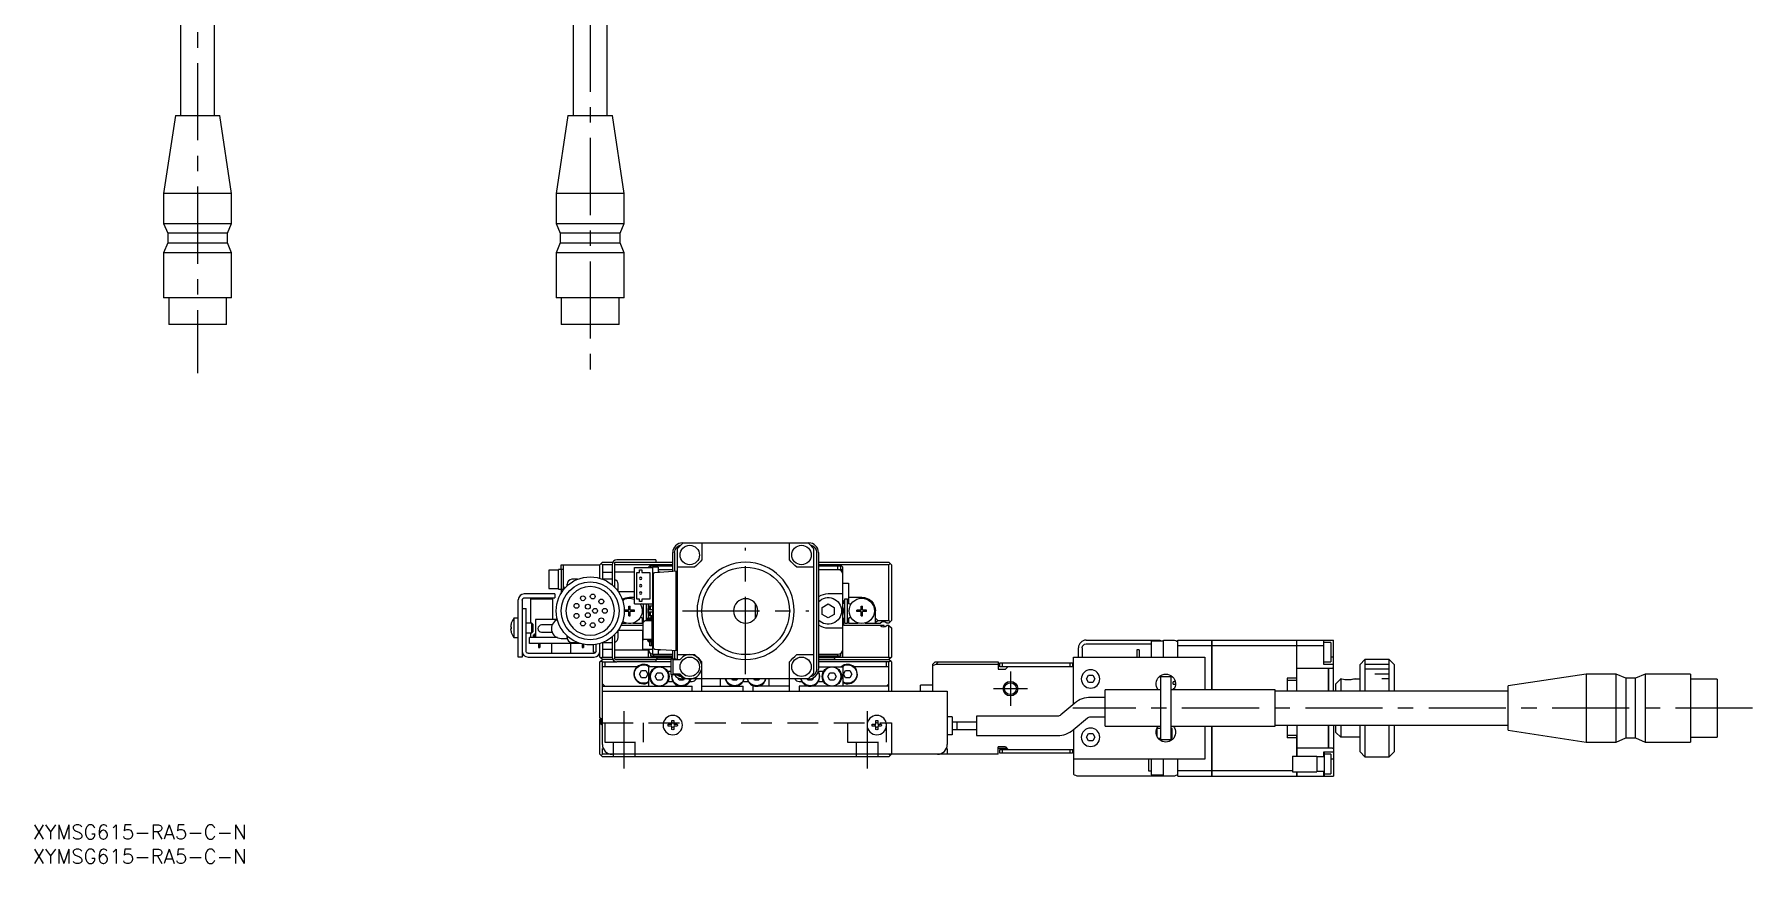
# Model space of a CAD drawing. Extents: x -1 to 728, y -8 to 420.
# Drawn here: x 0.4 to 354.1, y -8 to 162.6 of the extents above; entities that cross this region are included whole.
import ezdxf

# ---------------------------------------------------------------- set-up
doc = ezdxf.new("R2010")
doc.units = 0
doc.header["$LTSCALE"] = 0.5
doc.linetypes.add('CENTER', pattern=[50.8, 31.75, -6.35, 6.35, -6.35])
doc.linetypes.add('DASHED', pattern=[19.05, 12.7, -6.35])
for name, color, linetype in [('MSM_CENTER', 1, 'CENTER'), ('MSM_CONTINUOUS', 7, 'CONTINUOUS'), ('MSM_DASHED', 4, 'DASHED'), ('MSM_NARROW', 5, 'CONTINUOUS'), ('MSM_PART_NUMBER', 7, 'CONTINUOUS')]:
    doc.layers.add(name, color=color, linetype=linetype)
doc.styles.get("Standard").update_dxf_attribs({"font": 'txt.shx', "height": 1, "bigfont": 'bigfont.shx'})

# ---------------------------------------------------------------- blocks, each defined once
blk = doc.blocks.new('*U2')
at = {"layer": 'MSM_PART_NUMBER'}
blk.add_text('XYMSG615-RA5-C-N', height=3, dxfattribs=at).set_placement((0, -3))
blk = doc.blocks.new('*U3')
at = {"layer": 'MSM_PART_NUMBER'}
blk.add_text('XYMSG615-RA5-C-N', height=3, dxfattribs=at).set_placement((0, -8))

msp = doc.modelspace()

# ---------------------------------------------------------------- linework, layer by layer
at = {"layer": 'MSM_CENTER'}
for p, q in [((114.81, 242.91), (114.81, 92.91)), ((34, 232.91), (34, 92.91)), ((146.81, 31), (146.81, 57)), ((133.81, 44), (159.81, 44)), ((201.31, 31.5), (201.31, 24.5)), ((197.81, 28), (204.81, 28)), ((121.81, 11.6), (121.81, 23.37)), ((171.81, 23.37), (171.81, 11.6)), ((354.11, 24), (214.16, 24))]:
    msp.add_line(p, q, dxfattribs=at)
at = {"layer": 'MSM_CONTINUOUS'}
for p, q in [((30.5, 193.91), (30.5, 145.91)), ((37.5, 145.91), (37.5, 193.91)), ((111.31, 193.91), (111.31, 145.91)), ((118.31, 145.91), (118.31, 193.91)), ((29.43, 145.91), (27, 129.91)), ((29.43, 145.91), (38.57, 145.91)), ((41, 129.91), (38.57, 145.91)), ((110.24, 145.91), (107.81, 129.91)), ((110.24, 145.91), (119.38, 145.91)), ((121.81, 129.91), (119.38, 145.91)), ((41, 129.91), (27, 129.91)), ((27, 129.91), (27, 123.71)), ((41, 123.71), (41, 129.91)), ((121.81, 129.91), (107.81, 129.91)), ((107.81, 129.91), (107.81, 123.71)), ((121.81, 123.71), (121.81, 129.91)), ((27, 123.71), (41, 123.71)), ((27, 123.71), (27.85, 121.71)), ((40.15, 121.71), (27.85, 121.71)), ((27.85, 121.71), (27.85, 119.71)), ((40.15, 121.71), (41, 123.71)), ((40.15, 119.71), (40.15, 121.71)), ((107.81, 123.71), (121.81, 123.71)), ((107.81, 123.71), (108.66, 121.71)), ((120.96, 121.71), (108.66, 121.71)), ((108.66, 121.71), (108.66, 119.71)), ((120.96, 121.71), (121.81, 123.71)), ((120.96, 119.71), (120.96, 121.71)), ((27.85, 119.71), (27, 117.71)), ((41, 117.71), (27, 117.71)), ((27, 117.71), (27, 108.41)), ((27.85, 119.71), (40.15, 119.71)), ((41, 117.71), (40.15, 119.71)), ((41, 108.41), (41, 117.71)), ((108.66, 119.71), (107.81, 117.71)), ((121.81, 117.71), (107.81, 117.71)), ((107.81, 117.71), (107.81, 108.41)), ((108.66, 119.71), (120.96, 119.71)), ((121.81, 117.71), (120.96, 119.71)), ((121.81, 108.41), (121.81, 117.71)), ((41, 108.41), (27, 108.41)), ((28.05, 108.41), (28.05, 102.91)), ((39.95, 102.91), (39.95, 108.41)), ((121.81, 108.41), (107.81, 108.41)), ((108.86, 108.41), (108.86, 102.91)), ((120.76, 102.91), (120.76, 108.41)), ((39.95, 102.91), (28.05, 102.91)), ((120.76, 102.91), (108.86, 102.91)), ((132.81, 34), (132.81, 56.85)), ((133.81, 58), (159.81, 58)), ((137.81, 58), (137.81, 54.5)), ((155.81, 54.5), (155.81, 58)), ((160.81, 56.85), (160.81, 31.15)), ((108.81, 52.5), (108.81, 53.5)), ((108.81, 53.5), (116.81, 53.5)), ((109.31, 48.33), (109.31, 53.5)), ((116.81, 53.5), (117.31, 54)), ((116.81, 50.71), (116.81, 53.5)), ((117.06, 53.75), (117.31, 53.5)), ((117.31, 54), (119.45, 54)), ((119.31, 53.5), (117.31, 53.5)), ((117.31, 53.5), (117.31, 51.9)), ((119.31, 53.5), (119.31, 49.36)), ((119.81, 53.8), (119.81, 48.9)), ((131.81, 53.5), (119.81, 53.5)), ((120.01, 54), (128.31, 54)), ((128.31, 54.5), (120.31, 54.5)), ((127.31, 53.5), (126.81, 53)), ((127.31, 52.93), (127.31, 53.3)), ((127.31, 53.3), (131.81, 53.3)), ((127.81, 53.3), (127.81, 53)), ((128.31, 54.5), (128.31, 54)), ((128.31, 54), (131.81, 54)), ((131.81, 52.18), (131.81, 56)), ((132.2, 52.21), (132.2, 56)), ((161.43, 56), (161.43, 32)), ((161.81, 56), (161.81, 32)), ((161.81, 54), (176.31, 54)), ((176.31, 53.5), (161.81, 53.5)), ((161.81, 53.3), (166.31, 53.3)), ((165.81, 52.5), (165.81, 53.3)), ((166.81, 53), (166.31, 53.5)), ((166.31, 53.3), (166.31, 52.5)), ((176.31, 54), (176.81, 53.5)), ((176.31, 53.5), (176.56, 53.75)), ((176.31, 42), (176.31, 53.5)), ((176.81, 53.5), (176.81, 42)), ((106.31, 52.4), (106.31, 48.6)), ((108.31, 52.4), (106.31, 52.4)), ((108.31, 48.5), (108.31, 52.5)), ((109.31, 52.5), (108.31, 52.5)), ((108.81, 52.5), (108.81, 47.61)), ((112.22, 50.5), (111.06, 50.5)), ((117.31, 51.9), (117.31, 50.54)), ((119.31, 51.9), (117.31, 51.9)), ((119.31, 50.5), (117.41, 50.5)), ((123.91, 52), (119.81, 52)), ((123.91, 52.93), (127.61, 52.93)), ((123.91, 45.43), (123.91, 52.93)), ((124.41, 51.93), (124.96, 51.93)), ((124.41, 46.43), (124.41, 51.93)), ((124.96, 51.93), (124.96, 52.43)), ((124.96, 52.43), (125.46, 52.43)), ((125.46, 52.43), (125.46, 51.93)), ((125.46, 51.93), (127.11, 51.93)), ((126.81, 53), (126.81, 52.93)), ((127.11, 51.93), (127.11, 46.43)), ((127.61, 53), (127.61, 35)), ((128.81, 53), (127.61, 53)), ((127.81, 36.38), (127.81, 51.62)), ((128.09, 51.92), (132.81, 52.25)), ((128.81, 53), (128.81, 51.97)), ((128.81, 52.5), (131.81, 52.5)), ((129.24, 52), (128.81, 52)), ((132.51, 35.77), (132.51, 52.23)), ((136.31, 53), (132.81, 53)), ((160.81, 53), (157.31, 53)), ((161.81, 52.5), (165.81, 52.5)), ((165.81, 52.5), (166.81, 52.5)), ((166.81, 34.5), (166.81, 53)), ((166.81, 49.7), (168.01, 49.7)), ((168.01, 49.7), (168.01, 45.55)), ((100.01, 34.5), (100.01, 46.3)), ((100.81, 46.2), (100.81, 34.5)), ((107.51, 47.5), (101.21, 47.5)), ((101.31, 46.7), (107.51, 46.7)), ((102.56, 41.5), (102.56, 46.5)), ((102.56, 46.5), (107.06, 46.5)), ((106.31, 48.6), (108.31, 48.6)), ((107.06, 46.5), (107.06, 42.2)), ((107.51, 47.5), (107.51, 46.7)), ((108.31, 48.5), (109.45, 48.5)), ((109.62, 48.69), (109.31, 49)), ((110.06, 49.14), (110.06, 49.5)), ((119.14, 49.5), (119.31, 49.5)), ((120.56, 47.99), (120.56, 49.5)), ((120.56, 48), (123.91, 48)), ((122.91, 46.8), (123.91, 46.8)), ((124.96, 46.43), (124.41, 46.43)), ((124.96, 45.93), (124.96, 46.43)), ((125.46, 46.43), (125.46, 45.93)), ((127.11, 46.43), (125.46, 46.43)), ((166.81, 47.5), (163.81, 47.5)), ((166.81, 46.2), (167.01, 46)), ((167.01, 46), (166.81, 46)), ((167.01, 45.55), (167.01, 46)), ((167.21, 46.5), (167.81, 46.5)), ((167.21, 41.5), (167.21, 46.5)), ((167.81, 41.5), (167.81, 46.5)), ((168.01, 46.8), (170.71, 46.8)), ((99.12, 42.5), (99.12, 38.5)), ((100.01, 42.5), (99.12, 42.5)), ((100.81, 44.5), (101.61, 44.5)), ((101.61, 35.7), (101.61, 44.5)), ((121.91, 43.86), (121.91, 44.15)), ((122.71, 44.15), (121.91, 44.15)), ((122.71, 43.86), (121.91, 43.86)), ((122.44, 44.15), (122.44, 43.86)), ((122.77, 45), (123.06, 45)), ((122.77, 44.21), (122.77, 45)), ((123.06, 44.47), (122.77, 44.47)), ((122.77, 43), (122.77, 43.8)), ((123.06, 43.53), (122.77, 43.53)), ((122.77, 43), (123.06, 43)), ((123.06, 44.21), (123.06, 45)), ((123.06, 43), (123.06, 43.8)), ((123.91, 44.15), (123.12, 44.15)), ((123.91, 43.86), (123.12, 43.86)), ((123.38, 43.86), (123.38, 44.15)), ((123.91, 45.43), (127.61, 45.43)), ((123.91, 43.86), (123.91, 44.15)), ((125.46, 45.93), (124.96, 45.93)), ((125.32, 45.38), (125.4, 45.43)), ((125.61, 42.45), (125.32, 42.62)), ((125.61, 41.5), (125.61, 42.45)), ((125.81, 41.7), (125.81, 45.43)), ((126.41, 42), (126.41, 45.43)), ((126.61, 42.45), (126.81, 42.57)), ((126.61, 42.45), (126.61, 42)), ((126.81, 42.41), (126.81, 45.43)), ((127.61, 45), (126.81, 45)), ((127.61, 44.25), (126.81, 44.25)), ((127.61, 43.75), (126.81, 43.75)), ((127.38, 43), (126.81, 43)), ((127.38, 42.5), (126.81, 42.5)), ((127.06, 44.25), (127.06, 45)), ((127.06, 43), (127.06, 43.75)), ((127.06, 42.44), (127.06, 42.5)), ((127.19, 44.25), (127.19, 45)), ((127.19, 43), (127.19, 43.75)), ((127.19, 42.44), (127.19, 42.5)), ((127.38, 43.05), (127.61, 43.05)), ((127.38, 42.54), (127.38, 43.05)), ((127.38, 42.8), (127.61, 42.8)), ((127.38, 42.73), (127.61, 42.73)), ((127.61, 42.5), (127.61, 42.5)), ((148.81, 42.5), (148.81, 45.5)), ((162.56, 44.72), (163.81, 45.44)), ((162.56, 43.28), (162.56, 44.72)), ((163.81, 42.56), (162.56, 43.28)), ((163.81, 45.44), (165.06, 44.72)), ((165.06, 43.28), (163.81, 42.56)), ((165.06, 44.72), (165.06, 43.28)), ((167.01, 45.55), (166.81, 45.43)), ((166.81, 42.57), (167.01, 42.45)), ((167.01, 41), (167.01, 42.45)), ((168.01, 45.55), (168.31, 45.38)), ((168.31, 42.62), (168.01, 42.45)), ((168.01, 42.45), (168.01, 41.5)), ((169.71, 43.86), (169.71, 44.15)), ((170.51, 44.15), (169.71, 44.15)), ((170.51, 43.86), (169.71, 43.86)), ((170.24, 44.15), (170.24, 43.86)), ((170.57, 45), (170.86, 45)), ((170.57, 44.21), (170.57, 45)), ((170.86, 44.47), (170.57, 44.47)), ((170.57, 43), (170.57, 43.8)), ((170.86, 43.53), (170.57, 43.53)), ((170.57, 43), (170.86, 43)), ((170.86, 44.21), (170.86, 45)), ((170.86, 43), (170.86, 43.8)), ((171.71, 44.15), (170.92, 44.15)), ((171.71, 43.86), (170.92, 43.86)), ((171.18, 43.86), (171.18, 44.15)), ((171.71, 43.86), (171.71, 44.15)), ((173.51, 41.5), (173.51, 44)), ((174.01, 42), (173.51, 42.5)), ((98.43, 40.7), (98.56, 40.7)), ((98.56, 40.3), (98.43, 40.3)), ((98.56, 41.45), (98.56, 41.43)), ((98.56, 40.7), (98.56, 40.3)), ((98.56, 39.57), (98.56, 39.55)), ((102.81, 41.5), (101.61, 41.5)), ((101.61, 39.5), (102.81, 39.5)), ((102.56, 38.5), (102.56, 39.5)), ((102.81, 39.5), (102.81, 41.5)), ((103.01, 41.3), (102.81, 41.5)), ((102.81, 39.5), (103.01, 39.7)), ((103.01, 41.3), (103.01, 39.7)), ((103.11, 39.05), (103.33, 39.05)), ((103.11, 38.5), (103.11, 39.05)), ((103.33, 38.5), (103.33, 39.3)), ((103.33, 39.3), (103.56, 39.3)), ((103.56, 42.2), (103.56, 38.5)), ((108.05, 42.2), (103.56, 42.2)), ((106.96, 41.1), (104.81, 41.1)), ((104.81, 39.6), (106.96, 39.6)), ((119.81, 39.1), (119.81, 34.2)), ((120.56, 38.5), (120.56, 40.01)), ((125.73, 40), (120.56, 40)), ((125.73, 41), (121.14, 41)), ((121.35, 41.5), (122.2, 41.5)), ((123.63, 41.5), (125.61, 41.5)), ((125.61, 39.9), (125.61, 36.1)), ((125.73, 39.9), (125.61, 39.9)), ((125.73, 38.2), (125.73, 41.58)), ((125.76, 41.65), (126.08, 41.97)), ((126.16, 42), (127.41, 42)), ((126.62, 42.11), (126.62, 42)), ((126.85, 42.11), (126.85, 42)), ((127.28, 42.44), (126.95, 42.44)), ((126.95, 42.21), (127.28, 42.21)), ((127.06, 42), (127.06, 42.21)), ((127.19, 42), (127.19, 42.21)), ((127.51, 41.9), (127.51, 38.2)), ((127.61, 41.31), (127.51, 41.31)), ((127.61, 40.5), (127.51, 40.5)), ((127.61, 39.9), (127.51, 39.9)), ((127.61, 39.78), (127.51, 39.78)), ((163.81, 40.5), (166.81, 40.5)), ((167.01, 41.23), (166.81, 41.23)), ((175.31, 41), (167.01, 41)), ((167.21, 41.5), (167.81, 41.5)), ((168.01, 41.5), (170, 41.5)), ((171.43, 41.5), (174.55, 41.5)), ((173.51, 41.65), (174.01, 42)), ((174.01, 42), (176.31, 42)), ((175.31, 40.76), (175.31, 41)), ((176.31, 41.5), (175.88, 41.5)), ((176.31, 41), (175.88, 41)), ((176.56, 41.75), (176.31, 42)), ((176.56, 41.75), (176.31, 41.5)), ((176.31, 41), (176.81, 40.5)), ((176.31, 34.5), (176.31, 41)), ((176.81, 42), (176.56, 41.75)), ((176.81, 40.5), (176.81, 34.5)), ((99.12, 38.5), (100.01, 38.5)), ((102.31, 37.3), (102.31, 38.5)), ((108.05, 38.5), (102.31, 38.5)), ((112.79, 37.3), (102.31, 37.3)), ((104.19, 37.3), (104.19, 36.5)), ((104.19, 36.5), (104.44, 36.5)), ((104.44, 37.3), (104.44, 36.5)), ((106.81, 37.3), (106.81, 35.3)), ((108.81, 38.35), (110.08, 38.35)), ((110.06, 38.5), (110.06, 38.86)), ((110.81, 35.3), (110.81, 37.3)), ((111.06, 37.5), (112.22, 37.5)), ((113.19, 37.19), (113.19, 36.5)), ((113.19, 36.5), (113.44, 36.5)), ((113.44, 37.14), (113.44, 36.5)), ((115.51, 35.5), (115.51, 37.04)), ((115.51, 35.5), (115.96, 35.5)), ((116.01, 35.7), (116.01, 37.1)), ((116.81, 34.5), (116.81, 37.29)), ((117.31, 37.46), (117.31, 36.1)), ((117.31, 36.1), (117.31, 34.5)), ((117.31, 36.1), (119.31, 36.1)), ((117.41, 37.5), (119.31, 37.5)), ((119.31, 38.5), (119.14, 38.5)), ((119.31, 38.64), (119.31, 34.5)), ((119.81, 36), (126.81, 36)), ((125.61, 36.1), (127.61, 36.1)), ((127.41, 38.1), (125.83, 38.1)), ((126.62, 38.1), (126.62, 37.99)), ((126.81, 34.5), (126.81, 36)), ((126.81, 35.5), (127.01, 35.5)), ((126.85, 38.1), (126.85, 37.99)), ((126.95, 37.89), (127.28, 37.89)), ((127.28, 37.66), (126.95, 37.66)), ((127.06, 37.89), (127.06, 38.1)), ((127.06, 36.83), (127.06, 37.66)), ((127.61, 36.83), (127.06, 36.83)), ((127.38, 37.56), (127.38, 37.05)), ((127.61, 37.36), (127.38, 37.36)), ((127.61, 37.3), (127.38, 37.3)), ((127.61, 37.05), (127.38, 37.05)), ((127.61, 37.78), (127.53, 37.78)), ((132.81, 35.75), (128.09, 36.08)), ((128.81, 36.03), (128.81, 35)), ((128.81, 36), (129.24, 36)), ((131.81, 34.1), (131.81, 35.82)), ((132.2, 34.1), (132.2, 35.79)), ((166.61, 35.5), (166.81, 35.5)), ((215.31, 34.5), (215.31, 36.4)), ((216.11, 36.4), (216.11, 34.5)), ((216.91, 38), (232.11, 38)), ((216.91, 37.2), (230.31, 37.2)), ((227.81, 36), (227.31, 36)), ((227.31, 36), (227.31, 34.5)), ((227.81, 36), (227.81, 34.5)), ((232.81, 37.75), (230.31, 37.75)), ((230.31, 37.75), (230.31, 34.5)), ((231.61, 37.75), (231.61, 38)), ((232.11, 38), (232.11, 37.75)), ((232.81, 34.5), (232.81, 38)), ((232.81, 38), (234.81, 38)), ((235.81, 38), (242.8, 38)), ((235.81, 34.5), (235.81, 38)), ((235.81, 36.85), (242.8, 36.85)), ((242.8, 27.75), (242.8, 38)), ((242.81, 37.99), (242.8, 37.99)), ((242.81, 36.84), (242.8, 36.84)), ((242.81, 38), (260.3, 38)), ((242.81, 38), (242.81, 27.75)), ((242.81, 36.85), (260.3, 36.85)), ((260.3, 29.65), (260.3, 38)), ((260.31, 37.99), (260.3, 37.99)), ((260.31, 36.84), (260.3, 36.84)), ((260.31, 27.5), (260.31, 38)), ((260.31, 38), (267.81, 38)), ((260.31, 36.85), (265.81, 36.85)), ((265.81, 33), (265.81, 38)), ((267.31, 37.5), (265.81, 37.5)), ((267.31, 37.5), (267.31, 33.5)), ((267.81, 27.5), (267.81, 38)), ((100.81, 34.5), (100.01, 34.5)), ((102.01, 35.3), (115.61, 35.3)), ((102.01, 34.5), (115.61, 34.5)), ((117.31, 34), (116.81, 34.5)), ((116.81, 33.5), (117.31, 34)), ((116.81, 22), (116.81, 33.5)), ((117.31, 34.5), (117.06, 34.25)), ((117.06, 33.75), (117.31, 33.5)), ((117.31, 34.5), (119.31, 34.5)), ((119.45, 34), (117.31, 34)), ((117.31, 16.5), (117.31, 33.5)), ((117.31, 33.5), (120.31, 33.5)), ((124.49, 32.5), (117.31, 32.5)), ((117.81, 33.5), (117.81, 32.5)), ((119.81, 34.5), (131.81, 34.5)), ((131.41, 34), (120.01, 34)), ((120.01, 34), (128.31, 34)), ((128.31, 33.5), (120.31, 33.5)), ((126.81, 32.5), (126.81, 28.5)), ((131.41, 32.5), (126.81, 32.5)), ((127.31, 34.7), (127.31, 35.23)), ((131.81, 34.7), (127.31, 34.7)), ((128.81, 35), (127.61, 35)), ((127.81, 35), (127.81, 34.7)), ((128.66, 34.35), (128.31, 34)), ((128.31, 34), (128.31, 33.5)), ((131.41, 33.5), (128.31, 33.5)), ((131.81, 34.35), (128.66, 34.35)), ((128.81, 35.1), (131.81, 35.1)), ((132.51, 34.1), (131.41, 34.1)), ((131.41, 34.1), (131.41, 30.9)), ((131.91, 31), (131.91, 34)), ((131.91, 34), (133.31, 34)), ((132.51, 34), (132.51, 34.1)), ((132.81, 35), (136.31, 35)), ((137.81, 27.5), (137.81, 33.5)), ((155.81, 27.5), (155.81, 33.5)), ((157.31, 35), (160.81, 35)), ((161.81, 35.1), (165.81, 35.1)), ((166.31, 34.7), (161.81, 34.7)), ((161.81, 34.5), (176.31, 34.5)), ((164.96, 34.35), (161.81, 34.35)), ((161.81, 34), (176.31, 34)), ((176.31, 33.5), (161.81, 33.5)), ((161.81, 32.5), (166.81, 32.5)), ((165.31, 34), (164.96, 34.35)), ((165.81, 34.7), (165.81, 35.1)), ((166.31, 35.23), (166.31, 34.7)), ((166.81, 32.5), (166.81, 28.5)), ((176.31, 32.5), (169.14, 32.5)), ((175.81, 32.5), (175.81, 33.5)), ((176.56, 34.25), (176.31, 34.5)), ((176.81, 34.5), (176.31, 34)), ((176.81, 33.5), (176.31, 34)), ((176.31, 33.5), (176.56, 33.75)), ((176.31, 27.5), (176.31, 33.5)), ((176.81, 33.5), (176.81, 27.5)), ((185.31, 33), (185.81, 33.5)), ((185.93, 33), (185.31, 32.69)), ((185.31, 33), (185.31, 27.5)), ((185.81, 33.5), (198.81, 33.5)), ((186.43, 33.5), (185.93, 33)), ((198.81, 33), (185.93, 33)), ((198.81, 33.5), (198.81, 32)), ((198.81, 32), (200.31, 32)), ((199.11, 32.5), (199.11, 33.3)), ((199.11, 33.3), (214.31, 33.3)), ((214.31, 32.5), (199.11, 32.5)), ((199.61, 33.3), (199.61, 32.5)), ((200.81, 32.5), (200.31, 32)), ((213.61, 32.5), (213.61, 33.3)), ((214.11, 33.3), (214.11, 32.5)), ((214.31, 24.79), (214.31, 34.5)), ((214.31, 34.5), (241.31, 34.5)), ((241.31, 34.5), (241.31, 27.75)), ((260.31, 32.25), (266.8, 32.25)), ((265.81, 33.5), (267.31, 33.5)), ((267.81, 33), (265.81, 33)), ((266.8, 27.5), (266.8, 32.25)), ((266.81, 32.24), (266.8, 32.24)), ((266.81, 32.25), (267.61, 32.25)), ((266.81, 32.25), (266.81, 27.5)), ((267.81, 34.5), (267.31, 34.5)), ((267.61, 32.23), (267.61, 32.25)), ((267.81, 32.23), (267.61, 32.23)), ((274.31, 34), (273.31, 33)), ((273.31, 27.5), (273.31, 33)), ((279.31, 34), (274.31, 34)), ((274.31, 34), (274.31, 27.5)), ((280.31, 33), (279.31, 34)), ((279.31, 27.5), (279.31, 34)), ((280.31, 33), (280.31, 27.5)), ((117.81, 28.5), (117.31, 29)), ((117.31, 28.5), (135.81, 28.5)), ((124.95, 31), (125.38, 31.75)), ((125.38, 30.25), (124.95, 31)), ((125.38, 31.75), (126.25, 31.75)), ((126.25, 30.25), (125.38, 30.25)), ((126.25, 31.75), (126.68, 31)), ((126.68, 31), (126.25, 30.25)), ((128.2, 30.5), (128.63, 31.25)), ((128.63, 29.75), (128.2, 30.5)), ((128.63, 31.25), (129.5, 31.25)), ((129.5, 29.75), (128.63, 29.75)), ((129.5, 31.25), (129.93, 30.5)), ((129.93, 30.5), (129.5, 29.75)), ((131.41, 31.5), (130.8, 31.5)), ((130.8, 29.5), (131.83, 29.5)), ((131.41, 30.9), (132.51, 30.9)), ((133.31, 31), (131.91, 31)), ((132.51, 30.9), (132.51, 31)), ((133.13, 29.75), (132.84, 30.25)), ((134, 29.75), (133.13, 29.75)), ((159.81, 30), (133.81, 30)), ((134.14, 30), (134, 29.75)), ((135.3, 29.5), (135.81, 29.5)), ((135.81, 27.5), (135.81, 28.5)), ((137.81, 28.5), (146.31, 28.5)), ((141.61, 28.5), (141.61, 30)), ((144.13, 29.75), (143.99, 30)), ((145, 29.75), (144.13, 29.75)), ((145.14, 30), (145, 29.75)), ((146.3, 29.5), (147.33, 29.5)), ((146.31, 27.5), (146.31, 28.5)), ((155.81, 28.5), (148.31, 28.5)), ((148.31, 28.5), (148.31, 27.5)), ((148.63, 29.75), (148.49, 30)), ((149.5, 29.75), (148.63, 29.75)), ((149.64, 30), (149.5, 29.75)), ((151.61, 30), (151.61, 28.5)), ((157.81, 29.5), (158.33, 29.5)), ((176.31, 28.5), (157.81, 28.5)), ((157.81, 28.5), (157.81, 27.5)), ((159.63, 29.75), (159.49, 30)), ((160.5, 29.75), (159.63, 29.75)), ((160.79, 30.25), (160.5, 29.75)), ((162.83, 31.5), (161.8, 31.5)), ((161.8, 29.5), (162.83, 29.5)), ((163.7, 30.5), (164.13, 31.25)), ((164.13, 29.75), (163.7, 30.5)), ((164.13, 31.25), (165, 31.25)), ((165, 29.75), (164.13, 29.75)), ((165, 31.25), (165.43, 30.5)), ((165.43, 30.5), (165, 29.75)), ((166.95, 31), (167.38, 31.75)), ((167.38, 30.25), (166.95, 31)), ((167.38, 31.75), (168.25, 31.75)), ((168.25, 30.25), (167.38, 30.25)), ((168.25, 31.75), (168.68, 31)), ((168.68, 31), (168.25, 30.25)), ((176.31, 29), (175.81, 28.5)), ((185.31, 28.75), (182.81, 28.75)), ((182.81, 27.5), (182.81, 28.75)), ((216.95, 30), (217.38, 30.75)), ((217.38, 29.25), (216.95, 30)), ((217.38, 30.75), (218.25, 30.75)), ((218.25, 29.25), (217.38, 29.25)), ((218.25, 30.75), (218.68, 30)), ((218.68, 30), (218.25, 29.25)), ((232.31, 30.5), (234.31, 30.5)), ((232.31, 17.5), (232.31, 30.5)), ((234.31, 30.5), (234.31, 17.5)), ((235.27, 29.43), (234.81, 29.43)), ((234.81, 28.93), (234.81, 29.43)), ((234.81, 28.93), (235.31, 28.93)), ((260.3, 30.15), (258.31, 30.15)), ((258.31, 30.15), (258.31, 27.5)), ((260.31, 29.65), (258.31, 29.65)), ((269.31, 30), (268.31, 29)), ((268.31, 27.5), (268.31, 29)), ((269.31, 30), (269.56, 30)), ((269.31, 30), (269.31, 27.5)), ((272.06, 30), (273.31, 30)), ((319.81, 31), (303.81, 28.57)), ((303.81, 19.43), (303.81, 28.57)), ((326.01, 31), (319.81, 31)), ((319.81, 31), (319.81, 17)), ((328.01, 30.15), (326.01, 31)), ((326.01, 17), (326.01, 31)), ((330.01, 30.15), (328.01, 30.15)), ((328.01, 30.15), (328.01, 17.85)), ((332.01, 31), (330.01, 30.15)), ((330.01, 17.85), (330.01, 30.15)), ((341.31, 31), (332.01, 31)), ((332.01, 31), (332.01, 17)), ((341.31, 31), (341.31, 17)), ((346.81, 29.95), (341.31, 29.95)), ((346.81, 29.95), (346.81, 18.05)), ((117.31, 27.5), (188.31, 27.5)), ((188.31, 27.5), (188.31, 16.5)), ((214.61, 25.04), (211.69, 22.58)), ((220.81, 26.21), (217.82, 26.21)), ((232.31, 27.75), (220.81, 27.75)), ((220.81, 20.25), (220.81, 27.75)), ((255.81, 27.75), (234.31, 27.75)), ((235, 27.93), (234.81, 27.93)), ((234.81, 27.75), (234.81, 27.93)), ((255.81, 20.25), (255.81, 27.75)), ((303.81, 27.5), (255.81, 27.5)), ((117.31, 21.5), (116.81, 22)), ((116.81, 21.7), (116.91, 21.8)), ((116.81, 14.5), (116.81, 21.7)), ((116.81, 21.23), (117.31, 21.23)), ((116.91, 21.7), (116.91, 21.9)), ((117.31, 22), (117.06, 21.75)), ((117.21, 21.4), (117.31, 21.4)), ((131.61, 20.7), (131.61, 21.43)), ((132.01, 21.43), (132.01, 20.7)), ((173.61, 20.7), (173.61, 21.43)), ((174.01, 21.43), (174.01, 20.7)), ((189.31, 22.2), (188.31, 22.2)), ((189.31, 22.2), (189.31, 18.5)), ((211.04, 22.35), (194.31, 22.35)), ((194.31, 22.35), (194.31, 18.35)), ((214.26, 19.52), (217.18, 21.97)), ((217.82, 22.21), (220.81, 22.21)), ((116.81, 21), (117.31, 20.5)), ((116.81, 21), (117.31, 21)), ((130.89, 20.7), (131.61, 20.7)), ((131.61, 20.3), (130.89, 20.3)), ((131.61, 19.57), (131.61, 20.3)), ((132.01, 20.7), (132.74, 20.7)), ((132.01, 20.3), (132.01, 19.57)), ((132.74, 20.3), (132.01, 20.3)), ((172.89, 20.7), (173.61, 20.7)), ((173.61, 20.3), (172.89, 20.3)), ((173.61, 19.57), (173.61, 20.3)), ((174.01, 20.7), (174.74, 20.7)), ((174.74, 20.3), (174.01, 20.3)), ((174.01, 20.3), (174.01, 19.57)), ((189.31, 18.5), (188.31, 18.5)), ((194.31, 21.1), (189.31, 21.1)), ((189.31, 19.6), (194.31, 19.6)), ((190.31, 21.1), (190.31, 19.6)), ((194.31, 18.35), (211.04, 18.35)), ((214.31, 19.57), (214.31, 10.38)), ((216.95, 18), (217.38, 18.75)), ((217.38, 17.25), (216.95, 18)), ((217.38, 18.75), (218.25, 18.75)), ((218.25, 18.75), (218.68, 18)), ((218.68, 18), (218.25, 17.25)), ((220.81, 20.25), (232.31, 20.25)), ((231.48, 19.78), (231.48, 18.2)), ((232.31, 19.78), (231.48, 19.78)), ((231.73, 17.78), (232.31, 17.78)), ((234.31, 20.25), (255.81, 20.25)), ((234.64, 19.78), (234.31, 19.78)), ((234.31, 17.78), (234.64, 17.78)), ((234.64, 17.78), (234.64, 19.78)), ((241.31, 20.25), (241.31, 13.5)), ((242.8, 10), (242.8, 20.25)), ((242.81, 20.25), (242.81, 10)), ((255.81, 20.5), (303.81, 20.5)), ((258.31, 20.5), (258.31, 17.85)), ((260.31, 18.35), (258.31, 18.35)), ((260.3, 17.85), (258.31, 17.85)), ((260.3, 14.1), (260.3, 18.35)), ((260.31, 20.5), (260.31, 14.1)), ((266.8, 15.75), (266.8, 20.5)), ((266.81, 20.5), (266.81, 15.75)), ((267.81, 20.5), (267.81, 10)), ((268.31, 19), (268.31, 20.5)), ((268.31, 19), (269.31, 18)), ((269.31, 20.5), (269.31, 18)), ((273.31, 18), (269.31, 18)), ((273.31, 15), (273.31, 20.5)), ((274.31, 20.5), (274.31, 14)), ((279.31, 14), (279.31, 20.5)), ((280.31, 20.5), (280.31, 15)), ((303.81, 19.43), (319.81, 17)), ((326.01, 17), (328.01, 17.85)), ((328.01, 17.85), (330.01, 17.85)), ((330.01, 17.85), (332.01, 17)), ((341.31, 18.05), (346.81, 18.05)), ((117.31, 14), (116.81, 14.5)), ((117.31, 14.5), (117.06, 14.25)), ((117.31, 14.5), (117.31, 15.7)), ((198.81, 14.5), (117.31, 14.5)), ((176.31, 14), (176.81, 14.5)), ((176.56, 14.25), (176.31, 14.5)), ((188.31, 15.7), (188.31, 14.5)), ((198.81, 14.5), (198.81, 16)), ((200.31, 16), (198.81, 16)), ((198.81, 15.75), (200.56, 15.75)), ((199.11, 15.5), (214.31, 15.5)), ((199.11, 14.7), (199.11, 15.5)), ((214.11, 14.7), (199.11, 14.7)), ((199.61, 15.5), (199.61, 14.7)), ((200.31, 16), (200.81, 15.5)), ((213.61, 14.7), (213.61, 15.5)), ((214.11, 15.5), (214.11, 14.7)), ((218.25, 17.25), (217.38, 17.25)), ((234.31, 17.5), (232.31, 17.5)), ((266.8, 15.75), (260.31, 15.75)), ((265.81, 15), (267.81, 15)), ((265.81, 14), (265.81, 15)), ((265.91, 15), (265.91, 10)), ((267.31, 14.5), (265.91, 14.5)), ((266.81, 15.76), (266.8, 15.76)), ((267.61, 15.75), (266.81, 15.75)), ((267.31, 14.5), (267.31, 10.5)), ((267.61, 15.75), (267.61, 15.77)), ((267.61, 15.77), (267.81, 15.77)), ((273.31, 15), (274.31, 14)), ((279.31, 14), (280.31, 15)), ((319.81, 17), (326.01, 17)), ((332.01, 17), (341.31, 17)), ((176.31, 14), (117.31, 14)), ((241.31, 13.5), (214.31, 13.5)), ((229.81, 11.05), (229.81, 13.5)), ((230.31, 11.05), (229.81, 11.05)), ((230.31, 13.5), (230.31, 10.25)), ((232.81, 10), (232.81, 13.5)), ((235.81, 10), (235.81, 13.5)), ((235.81, 11.15), (242.8, 11.15)), ((242.81, 11.16), (242.8, 11.16)), ((242.81, 11.15), (259.41, 11.15)), ((259.41, 14.1), (259.41, 10.9)), ((259.41, 14.1), (264.41, 14.1)), ((259.41, 10.9), (264.41, 10.9)), ((260.3, 10), (260.3, 10.9)), ((260.31, 10.9), (260.31, 10)), ((264.41, 14.1), (264.41, 10.9)), ((265.91, 14), (264.41, 14)), ((264.41, 11), (265.91, 11)), ((265.81, 10), (265.81, 11)), ((267.81, 13.5), (267.31, 13.5)), ((274.31, 14), (279.31, 14)), ((234.81, 10), (215.31, 10)), ((230.31, 10.25), (232.81, 10.25)), ((235.81, 10), (242.8, 10)), ((242.81, 10.01), (242.8, 10.01)), ((242.81, 10), (260.3, 10)), ((260.31, 10.01), (260.3, 10.01)), ((260.31, 10), (267.81, 10)), ((265.81, 10), (265.91, 10)), ((265.91, 10.5), (267.31, 10.5))]:
    msp.add_line(p, q, dxfattribs=at)
for centre, radius in [((135.31, 55.5), 2), ((158.31, 55.5), 2), ((114.81, 44), 7), ((114.81, 44), 5.95), ((146.81, 44), 9), ((113.31, 46.6), 0.5), ((115.33, 46.95), 0.5), ((117.11, 45.93), 0.5), ((170.71, 44), 2.6), ((111.99, 45.03), 0.5), ((111.99, 42.97), 0.5), ((114.31, 44.87), 0.5), ((114.31, 43.13), 0.5), ((115.81, 44), 0.5), ((117.11, 42.07), 0.5), ((117.81, 44), 0.5), ((113.31, 41.4), 0.5), ((115.33, 41.05), 0.5), ((129.06, 30.5), 2), ((135.31, 32.5), 2), ((158.31, 32.5), 2), ((164.56, 30.5), 2), ((201.31, 28), 1.23)]:
    msp.add_circle(centre, radius, dxfattribs=at)
at = {"layer": 'MSM_CONTINUOUS', "extrusion": (0, 0, -1)}
for centre, radius in [((-146.81, 44), 10), ((-125.21, 50.68), 0.25), ((-114.81, 44), 5), ((-125.21, 49.18), 0.25), ((-125.21, 47.68), 0.25), ((-146.81, 44), 2.5), ((-129.06, 30.5), 1.9), ((-164.56, 30.5), 1.9), ((-217.81, 30), 1.9), ((-131.81, 20.5), 2), ((-173.81, 20.5), 2), ((-217.81, 18), 1.9)]:
    msp.add_circle(centre, radius, dxfattribs=at)
at = {"layer": 'MSM_CONTINUOUS'}
for centre, radius, start, end in [((133.81, 56), 2, 90, 180), ((159.81, 56), 2, 0, 90), ((120.31, 53.5), 1, 90, 180), ((111.06, 49.5), 1, 90, 180), ((119.56, 49.5), 1, 0, 75.5225), ((165.81, 51.5), 1, 0, 90), ((101.21, 46.3), 1.2, 90, 180), ((163.81, 44), 3.5, 90, 124.8499), ((101.61, 40.5), 3.2, 141.3178, 162.73), ((126.11, 44), 1.59, 116.1506, 126.1972), ((126.11, 44), 1.59, 233.8028, 259.107), ((126.11, 44), 1.59, 280.8931, 296.1642), ((127.28, 42.54), 0.33, 270, 0), ((167.51, 44), 1.59, 100.893, 116.1641), ((167.51, 44), 1.59, 243.8359, 259.107), ((167.51, 44), 1.59, 53.8027, 79.1069), ((167.51, 44), 1.59, 280.8931, 306.1973), ((101.61, 40.5), 3.19, 163.0947, 176.4096), ((101.61, 40.5), 3.19, 183.5904, 196.9053), ((101.61, 40.5), 3.2, 197.27, 218.6822), ((104.81, 40.35), 0.75, 90, 270), ((108.81, 40.35), 2, 112.4623, 270), ((125.83, 41.58), 0.1, 135, 180), ((126.16, 41.9), 0.1, 90, 135), ((126.95, 42.11), 0.33, 90, 180), ((127.41, 41.9), 0.1, 0, 90), ((163.81, 44), 3.5, 235.1501, 270), ((175.21, 40.75), 1, 48.5904, 131.4096), ((175.21, 41.75), 1, 228.5904, 311.4096), ((102.01, 35.7), 1.2, 180, 270), ((111.06, 38.5), 1, 180, 270), ((115.61, 35.7), 1.2, 270, 0), ((119.56, 38.5), 1, 284.4775, 0), ((125.83, 38.2), 0.1, 180, 270), ((126.95, 37.99), 0.33, 180, 270), ((127.81, 36.1), 1, 180, 258.463), ((127.28, 37.56), 0.33, 0, 90), ((127.41, 38.2), 0.1, 270, 0), ((165.81, 36.1), 1, 270, 0), ((216.91, 36.4), 1.6, 90, 180), ((120.31, 34.5), 1, 180, 270), ((125.81, 31), 2, 48.5904, 300), ((135.31, 32.5), 2.5, 216.8699, 143.1301), ((159.81, 32), 2, 270, 0), ((167.81, 31), 2, 240, 131.4096), ((133.56, 30.5), 2, 168.4631, 345.5225), ((133.81, 32), 2, 213.367, 270), ((135.81, 30.5), 1, 270, 329.9999), ((144.56, 30.5), 2, 194.4775, 345.5225), ((149.06, 30.5), 2, 194.4775, 345.5225), ((157.81, 30.5), 1, 210.0001, 270), ((160.06, 30.5), 2, 194.4775, 31.8067), ((270.81, 35.87), 6, 257.9757, 282.0243), ((217.82, 21.21), 5, 90, 130), ((117.21, 21.7), 0.3, 180, 270), ((131.81, 20.5), 0.435, 152.6335, 207.3665), ((131.81, 20.5), 0.435, 62.6335, 117.3665), ((131.81, 20.5), 0.435, 242.6335, 297.3665), ((131.81, 20.5), 0.435, 332.6335, 27.3665), ((173.81, 20.5), 0.435, 152.6335, 207.3665), ((173.81, 20.5), 0.435, 62.6335, 117.3665), ((173.81, 20.5), 0.435, 242.6335, 297.3665), ((173.81, 20.5), 0.435, 332.6335, 27.3665), ((211.04, 23.35), 5, 270, 310), ((119.31, 16.5), 2, 180, 270), ((186.31, 16.5), 2, 270, 0)]:
    msp.add_arc(centre, radius, start, end, dxfattribs=at)
at = {"layer": 'MSM_CONTINUOUS', "extrusion": (0, 0, -1)}
for centre, radius, start, end in [((-133.81, 56), 1.62, 0, 80.2735), ((-146.81, 44), 19, 42.5369, 47.4631), ((-146.81, 44), 19, 132.5369, 137.4631), ((-159.81, 56), 1.62, 99.7265, 180), ((-120.01, 53.8), 0.2, 0, 90), ((-123.65, 67.16), 19, 221.7998, 228.2002), ((-169.98, 67.16), 19, 311.7998, 318.2002), ((-128.11, 51.62), 0.3, 0, 86), ((-101.31, 46.2), 0.5, 0, 90), ((-122.91, 44), 2.8, 57.383, 90), ((-122.91, 44), 2.6, 56.3001, 112.6198), ((-163.81, 44), 2.75, 43.3418, 316.6582), ((-170.71, 44), 2.8, 90, 180), ((-122.91, 44), 2.6, 146.7648, 303.6999), ((-122.71, 44.21), 0.06, 180, 270), ((-122.71, 43.8), 0.06, 90, 180), ((-123.12, 44.21), 0.06, 270, 0), ((-123.12, 43.8), 0.06, 0, 90), ((-126.23, 43.89), 1.75, 52.994, 58.6217), ((-126.23, 44.12), 1.75, 301.3783, 307.006), ((-129.31, 44), 2.6, 344.0576, 15.9424), ((-127.28, 42.54), 0.1, 180, 270), ((-164.31, 44), 2.6, 164.0576, 195.9423), ((-167.4, 43.89), 1.75, 121.3783, 127.006), ((-167.4, 44.12), 1.75, 232.994, 238.6217), ((-170.51, 44.21), 0.06, 180, 270), ((-170.51, 43.8), 0.06, 90, 180), ((-170.92, 44.21), 0.06, 270, 0), ((-170.92, 43.8), 0.06, 0, 90), ((-126.95, 42.11), 0.1, 0, 90), ((-102.01, 35.7), 0.4, 270, 360), ((-115.61, 35.7), 0.4, 180, 270), ((-126.95, 37.99), 0.1, 270, 0), ((-127.28, 37.56), 0.1, 90, 180), ((-128.11, 36.38), 0.3, 274, 0), ((-216.91, 36.4), 0.8, 0, 90), ((-234.81, 36.5), 1.5, 90, 131.8103), ((-120.01, 34.2), 0.2, 270, 0), ((-125.81, 31), 1.9, 238.2431, 127.8637), ((-123.65, 20.84), 19, 131.7998, 138.2002), ((-169.98, 20.84), 19, 41.7998, 48.2002), ((-159.81, 32), 1.62, 180, 260.2735), ((-167.81, 31), 1.9, 52.1364, 301.7569), ((-133.56, 30.5), 1.9, 195.2576, 12.1532), ((-133.81, 32), 1.62, 279.7265, 321.8273), ((-146.81, 44), 19, 312.5369, 316.7472), ((-144.56, 30.5), 1.9, 195.2576, 344.7425), ((-149.06, 30.5), 1.9, 195.2576, 344.7425), ((-160.06, 30.5), 1.9, 151.1055, 344.7425), ((-146.81, 44), 19, 222.5369, 227.4631), ((-233.31, 29), 2, 321.3178, 218.6822), ((-232.01, 30.67), 0.2, 179.1937, 284.9256), ((-131.81, 20.5), 0.95, 77.8468, 102.1532), ((-173.81, 20.5), 0.95, 77.8468, 102.1532), ((-211.04, 23.35), 1, 230, 270), ((-217.82, 21.21), 1, 50, 90), ((-131.81, 20.5), 0.95, 347.8468, 12.1532), ((-131.81, 20.5), 0.95, 257.8468, 282.1532), ((-131.81, 20.5), 0.95, 167.8468, 192.1532), ((-173.81, 20.5), 0.95, 347.8468, 12.1532), ((-173.81, 20.5), 0.95, 257.8468, 282.1532), ((-173.81, 20.5), 0.95, 167.8468, 192.1532), ((-233.31, 19), 2, 141.3178, 38.6822), ((-215.31, 11.5), 1.5, 270, 311.8103), ((-234.81, 11.5), 1.5, 228.1897, 270)]:
    msp.add_arc(centre, radius, start, end, dxfattribs=at)
at = {"layer": 'MSM_DASHED'}
for p, q in [((117.31, 21), (176.81, 21)), ((117.81, 21), (117.81, 17)), ((125.81, 17), (125.81, 21)), ((167.81, 21), (167.81, 17)), ((175.81, 17), (175.81, 21)), ((176.81, 21), (176.81, 14.5)), ((117.81, 17), (125.81, 17)), ((119.56, 17), (119.56, 14)), ((124.06, 14), (124.06, 17)), ((167.81, 17), (175.81, 17)), ((169.56, 17), (169.56, 14)), ((174.06, 14), (174.06, 17))]:
    msp.add_line(p, q, dxfattribs=at)
at = {"layer": 'MSM_NARROW'}
for p, q in [((279.31, 33), (274.31, 33)), ((279.31, 32), (274.31, 32)), ((269.55, 29.94), (269.31, 30)), ((279.31, 31), (276.31, 31)), ((279.31, 30), (277.81, 30))]:
    msp.add_line(p, q, dxfattribs=at)
msp.add_circle((201.31, 28), 1.5, dxfattribs=at)
at = {"layer": 'MSM_NARROW', "extrusion": (0, 0, -1)}
msp.add_arc((-270.82, 35.79), 5.98, 255.4983, 282.2093, dxfattribs=at)

# ---------------------------------------------------------------- block references
at = {"layer": 'MSM_CONTINUOUS'}
for name in ['*U2', '*U3']:
    msp.add_blockref(name, (0, 0), dxfattribs=at)

doc.saveas('drawing.dxf')
